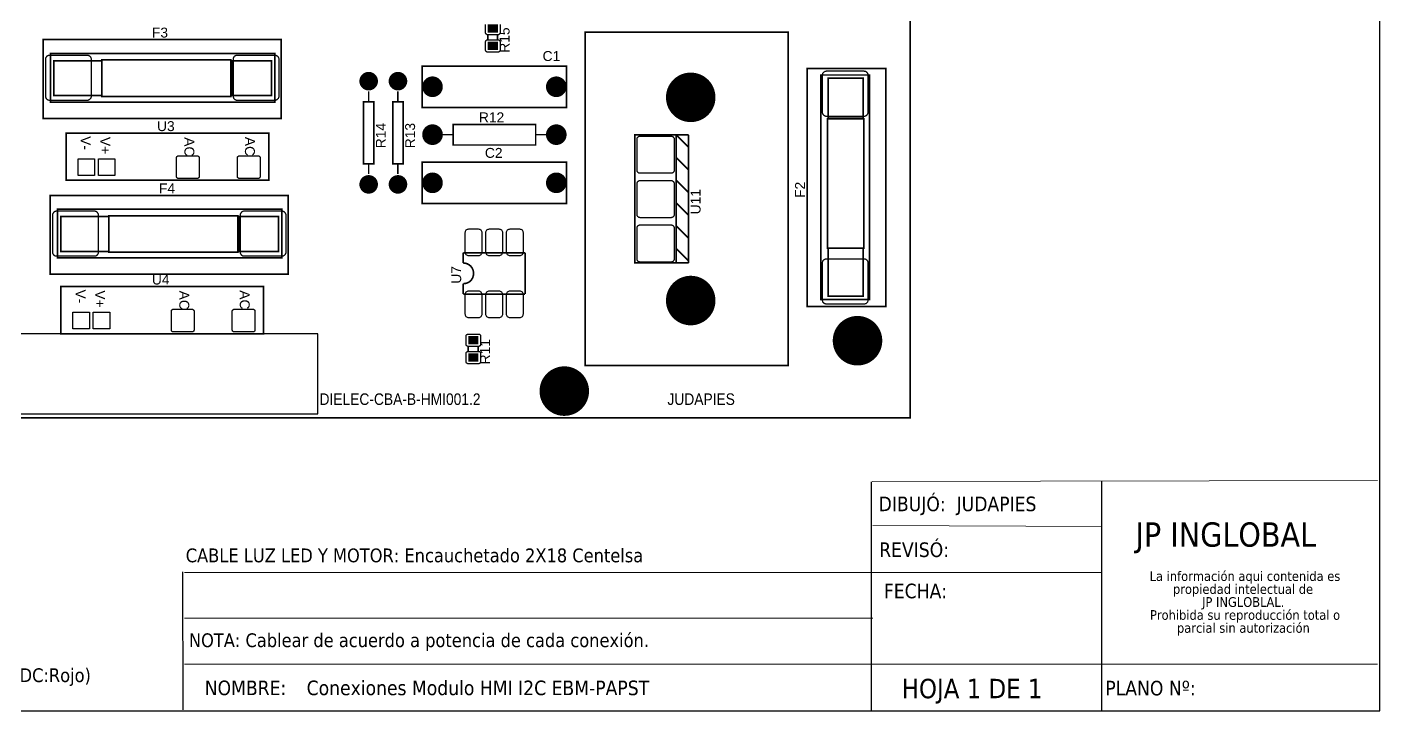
# Model space of a CAD drawing. Header units: inches. Extents: x 15 to 148, y 10 to 111.
# Drawn here: x 135.42 to 147.66, y 94.57 to 100.76 of the extents above; entities that cross this region are included whole.
import ezdxf

# ---------------------------------------------------------------- set-up
doc = ezdxf.new("R2010")
doc.units = ezdxf.units.IN
doc.header["$MEASUREMENT"] = 0
doc.linetypes.add('CENTERX2', pattern=[20.32, 12.7, -2.54, 2.54, -2.54])
for name, color, linetype in [('BLK_12AWG', 7, 'Continuous'), ('CONTORNO', 179, 'Continuous'), ('DESC', 250, 'Continuous')]:
    doc.layers.add(name, color=color, linetype=linetype)
doc.styles.add('SLDTEXTSTYLE0', font='tahoma.ttf')
doc.styles.add('SLDTEXTSTYLE1', font='tahomabd.ttf')

# ---------------------------------------------------------------- blocks, each defined once
blk = doc.blocks.new('SW_NOTE_2')
at = {"layer": 'CONTORNO', "color": 0, "char_height": 1.0583, "attachment_point": 2, "style": 'SLDTEXTSTYLE0'}
for s, insert in [('La información aqui contenida es ', (10.29, 1.34)), ('propiedad intelectual de', (10.08, -0.07)), ('JP INGLOBLAL.', (10.1, -1.48)), ('Prohibida su reproducción total o ', (10.3, -2.89)), ('parcial sin autorización', (10.12, -4.3))]:
    blk.add_mtext(s, dxfattribs=dict(at, insert=insert))
blk = doc.blocks.new('RPAD')
blk.add_trace([(-0.5, -0.5), (-0.5, 0.5), (0.5, -0.5), (0.5, 0.5)])
blk = doc.blocks.new('EPAD')
at = {"const_width": 0.5}
blk.add_lwpolyline([(-0.25, 0, 1), (0.25, 0, 1)], format="xyb", close=True, dxfattribs=at)
blk = doc.blocks.new('CBA2Board')
at = {"const_width": 0.008}
for points in [[(154.6751, 100.9212), (162.5311, 100.9212), (162.5311, 105.055), (154.6751, 105.055), (154.6751, 100.9212)], [(154.6751, 100.9212), (162.5311, 100.9212), (162.5311, 105.055), (154.6751, 105.055), (154.6751, 100.9212)], [(154.6751, 100.9212), (162.5311, 100.9212), (162.5311, 105.055), (154.6751, 105.055), (154.6751, 100.9212)], [(160.4829, 102.778), (160.4829, 102.75)], [(160.4829, 102.778), (160.4829, 102.75)], [(160.4829, 102.778), (160.4829, 102.75)], [(160.5309, 102.778), (160.5309, 102.751)], [(160.5309, 102.778), (160.5309, 102.751)], [(160.5309, 102.778), (160.5309, 102.751)], [(160.9553, 101.1748), (161.9395, 101.1748), (161.9395, 102.789), (160.9553, 102.789), (160.9553, 101.1748)], [(160.9553, 101.1748), (161.9395, 101.1748), (161.9395, 102.789), (160.9553, 102.789), (160.9553, 101.1748)], [(160.9553, 101.1748), (161.9395, 101.1748), (161.9395, 102.789), (160.9553, 102.789), (160.9553, 101.1748)], [(158.3287, 102.3719), (159.4823, 102.3719), (159.4823, 102.7538), (158.3287, 102.7538), (158.3287, 102.3719)], [(158.3287, 102.3719), (159.4823, 102.3719), (159.4823, 102.7538), (158.3287, 102.7538), (158.3287, 102.3719)], [(158.3287, 102.3719), (159.4823, 102.3719), (159.4823, 102.7538), (158.3287, 102.7538), (158.3287, 102.3719)], [(158.3642, 102.4507), (159.4508, 102.4507), (159.4508, 102.6869), (158.3642, 102.6869), (158.3642, 102.4507)], [(158.3642, 102.4507), (159.4508, 102.4507), (159.4508, 102.6869), (158.3642, 102.6869), (158.3642, 102.4507)], [(158.3642, 102.4507), (159.4508, 102.4507), (159.4508, 102.6869), (158.3642, 102.6869), (158.3642, 102.4507)], [(158.3799, 102.4822), (158.6122, 102.4822), (158.6122, 102.6515), (158.3799, 102.6515), (158.3799, 102.4822)], [(158.3799, 102.4822), (158.6122, 102.4822), (158.6122, 102.6515), (158.3799, 102.6515), (158.3799, 102.4822)], [(158.3799, 102.4822), (158.6122, 102.4822), (158.6122, 102.6515), (158.3799, 102.6515), (158.3799, 102.4822)], [(158.6122, 102.4782), (159.2382, 102.4782), (159.2382, 102.6554), (158.6122, 102.6554), (158.6122, 102.4782)], [(158.6122, 102.4782), (159.2382, 102.4782), (159.2382, 102.6554), (158.6122, 102.6554), (158.6122, 102.4782)], [(158.6122, 102.4782), (159.2382, 102.4782), (159.2382, 102.6554), (158.6122, 102.6554), (158.6122, 102.4782)], [(159.2421, 102.4822), (159.435, 102.4822), (159.435, 102.6515), (159.2421, 102.6515), (159.2421, 102.4822)], [(159.2421, 102.4822), (159.435, 102.4822), (159.435, 102.6515), (159.2421, 102.6515), (159.2421, 102.4822)], [(159.2421, 102.4822), (159.435, 102.4822), (159.435, 102.6515), (159.2421, 102.6515), (159.2421, 102.4822)], [(160.1655, 102.4252), (160.8655, 102.4252), (160.8655, 102.6252), (160.1655, 102.6252), (160.1655, 102.4252)], [(160.1655, 102.4252), (160.8655, 102.4252), (160.8655, 102.6252), (160.1655, 102.6252), (160.1655, 102.4252)], [(160.1655, 102.4252), (160.8655, 102.4252), (160.8655, 102.6252), (160.1655, 102.6252), (160.1655, 102.4252)], [(162.0309, 101.4602), (162.4128, 101.4602), (162.4128, 102.6137), (162.0309, 102.6137), (162.0309, 101.4602)], [(162.0309, 101.4602), (162.4128, 101.4602), (162.4128, 102.6137), (162.0309, 102.6137), (162.0309, 101.4602)], [(162.0309, 101.4602), (162.4128, 101.4602), (162.4128, 102.6137), (162.0309, 102.6137), (162.0309, 101.4602)], [(162.0979, 101.4956), (162.3341, 101.4956), (162.3341, 102.5822), (162.0979, 102.5822), (162.0979, 101.4956)], [(162.0979, 101.4956), (162.3341, 101.4956), (162.3341, 102.5822), (162.0979, 102.5822), (162.0979, 101.4956)], [(162.0979, 101.4956), (162.3341, 101.4956), (162.3341, 102.5822), (162.0979, 102.5822), (162.0979, 101.4956)], [(162.1333, 102.3735), (162.3026, 102.3735), (162.3026, 102.5665), (162.1333, 102.5665), (162.1333, 102.3735)], [(162.1333, 102.3735), (162.3026, 102.3735), (162.3026, 102.5665), (162.1333, 102.5665), (162.1333, 102.3735)], [(162.1333, 102.3735), (162.3026, 102.3735), (162.3026, 102.5665), (162.1333, 102.5665), (162.1333, 102.3735)], [(159.906, 102.5024), (159.906, 102.4524)], [(159.906, 102.5024), (159.906, 102.4524)], [(159.906, 102.5024), (159.906, 102.4524)], [(160.048, 102.5024), (160.048, 102.4524)], [(160.048, 102.5024), (160.048, 102.4524)], [(160.048, 102.5024), (160.048, 102.4524)], [(159.881, 102.1524), (159.931, 102.1524), (159.931, 102.4524), (159.881, 102.4524), (159.881, 102.1524)], [(159.881, 102.1524), (159.931, 102.1524), (159.931, 102.4524), (159.881, 102.4524), (159.881, 102.1524)], [(159.881, 102.1524), (159.931, 102.1524), (159.931, 102.4524), (159.881, 102.4524), (159.881, 102.1524)], [(160.023, 102.1524), (160.073, 102.1524), (160.073, 102.4524), (160.023, 102.4524), (160.023, 102.1524)], [(160.023, 102.1524), (160.073, 102.1524), (160.073, 102.4524), (160.023, 102.4524), (160.023, 102.1524)], [(160.023, 102.1524), (160.073, 102.1524), (160.073, 102.4524), (160.023, 102.4524), (160.023, 102.1524)], [(162.1294, 101.7436), (162.3065, 101.7436), (162.3065, 102.3696), (162.1294, 102.3696), (162.1294, 101.7436)], [(162.1294, 101.7436), (162.3065, 101.7436), (162.3065, 102.3696), (162.1294, 102.3696), (162.1294, 101.7436)], [(162.1294, 101.7436), (162.3065, 101.7436), (162.3065, 102.3696), (162.1294, 102.3696), (162.1294, 101.7436)], [(158.439, 102.0721), (159.4215, 102.0721), (159.4215, 102.3005), (158.439, 102.3005), (158.439, 102.0721)], [(158.439, 102.0721), (159.4215, 102.0721), (159.4215, 102.3005), (158.439, 102.3005), (158.439, 102.0721)], [(158.439, 102.0721), (159.4215, 102.0721), (159.4215, 102.3005), (158.439, 102.3005), (158.439, 102.0721)], [(160.3155, 102.2432), (160.7155, 102.2432), (160.7155, 102.3432), (160.3155, 102.3432), (160.3155, 102.2432)], [(160.3155, 102.2432), (160.7155, 102.2432), (160.7155, 102.3432), (160.3155, 102.3432), (160.3155, 102.2432)], [(160.3155, 102.2432), (160.7155, 102.2432), (160.7155, 102.3432), (160.3155, 102.3432), (160.3155, 102.2432)], [(160.2655, 102.2932), (160.3155, 102.2932)], [(160.2655, 102.2932), (160.3155, 102.2932)], [(160.2655, 102.2932), (160.3155, 102.2932)], [(160.7155, 102.2932), (160.7655, 102.2932)], [(160.7155, 102.2932), (160.7655, 102.2932)], [(160.7155, 102.2932), (160.7655, 102.2932)], [(161.3968, 102.2922), (161.3968, 101.6722), (161.1968, 101.6722), (161.1968, 102.2922), (161.3968, 102.2922)], [(161.3968, 102.2922), (161.3968, 101.6722), (161.1968, 101.6722), (161.1968, 102.2922), (161.3968, 102.2922)], [(161.3968, 102.2922), (161.3968, 101.6722), (161.1968, 101.6722), (161.1968, 102.2922), (161.3968, 102.2922)], [(161.3968, 102.2922), (161.4568, 102.2322)], [(161.3968, 102.2922), (161.4568, 102.2922)], [(161.3968, 102.2922), (161.4568, 102.2322)], [(161.3968, 102.2922), (161.4568, 102.2922)], [(161.3968, 102.2922), (161.4568, 102.2322)], [(161.3968, 102.2922), (161.4568, 102.2922)], [(161.4568, 102.2922), (161.4568, 101.6722)], [(161.4568, 102.2922), (161.4568, 101.6722)], [(161.4568, 102.2922), (161.4568, 101.6722)], [(161.3968, 102.1822), (161.4568, 102.1222)], [(161.3968, 102.1822), (161.4568, 102.1222)], [(161.3968, 102.1822), (161.4568, 102.1222)], [(159.906, 102.1524), (159.906, 102.1024)], [(159.906, 102.1524), (159.906, 102.1024)], [(159.906, 102.1524), (159.906, 102.1024)], [(160.048, 102.1524), (160.048, 102.1024)], [(160.048, 102.1524), (160.048, 102.1024)], [(160.048, 102.1524), (160.048, 102.1024)], [(160.1655, 101.96), (160.8655, 101.96), (160.8655, 102.16), (160.1655, 102.16), (160.1655, 101.96)], [(160.1655, 101.96), (160.8655, 101.96), (160.8655, 102.16), (160.1655, 102.16), (160.1655, 101.96)], [(160.1655, 101.96), (160.8655, 101.96), (160.8655, 102.16), (160.1655, 102.16), (160.1655, 101.96)], [(161.3968, 102.0722), (161.4568, 102.0122)], [(161.3968, 102.0722), (161.4568, 102.0122)], [(161.3968, 102.0722), (161.4568, 102.0122)], [(158.3629, 101.6172), (159.5164, 101.6172), (159.5164, 101.999), (158.3629, 101.999), (158.3629, 101.6172)], [(158.3629, 101.6172), (159.5164, 101.6172), (159.5164, 101.999), (158.3629, 101.999), (158.3629, 101.6172)], [(158.3629, 101.6172), (159.5164, 101.6172), (159.5164, 101.999), (158.3629, 101.999), (158.3629, 101.6172)], [(158.3983, 101.6959), (159.485, 101.6959), (159.485, 101.9321), (158.3983, 101.9321), (158.3983, 101.6959)], [(158.3983, 101.6959), (159.485, 101.6959), (159.485, 101.9321), (158.3983, 101.9321), (158.3983, 101.6959)], [(158.3983, 101.6959), (159.485, 101.6959), (159.485, 101.9321), (158.3983, 101.9321), (158.3983, 101.6959)], [(161.3968, 101.9622), (161.4568, 101.9022)], [(161.3968, 101.9622), (161.4568, 101.9022)], [(161.3968, 101.9622), (161.4568, 101.9022)], [(158.4141, 101.7274), (158.6464, 101.7274), (158.6464, 101.8967), (158.4141, 101.8967), (158.4141, 101.7274)], [(158.4141, 101.7274), (158.6464, 101.7274), (158.6464, 101.8967), (158.4141, 101.8967), (158.4141, 101.7274)], [(158.4141, 101.7274), (158.6464, 101.7274), (158.6464, 101.8967), (158.4141, 101.8967), (158.4141, 101.7274)], [(158.6464, 101.7235), (159.2724, 101.7235), (159.2724, 101.9006), (158.6464, 101.9006), (158.6464, 101.7235)], [(158.6464, 101.7235), (159.2724, 101.7235), (159.2724, 101.9006), (158.6464, 101.9006), (158.6464, 101.7235)], [(158.6464, 101.7235), (159.2724, 101.7235), (159.2724, 101.9006), (158.6464, 101.9006), (158.6464, 101.7235)], [(159.2763, 101.7274), (159.4692, 101.7274), (159.4692, 101.8967), (159.2763, 101.8967), (159.2763, 101.7274)], [(159.2763, 101.7274), (159.4692, 101.7274), (159.4692, 101.8967), (159.2763, 101.8967), (159.2763, 101.7274)], [(159.2763, 101.7274), (159.4692, 101.7274), (159.4692, 101.8967), (159.2763, 101.8967), (159.2763, 101.7274)], [(161.3968, 101.8522), (161.4568, 101.7922)], [(161.3968, 101.8522), (161.4568, 101.7922)], [(161.3968, 101.8522), (161.4568, 101.7922)], [(160.3644, 101.6714), (160.3644, 101.7214)], [(160.3644, 101.7214), (160.6644, 101.7214)], [(160.3644, 101.6714), (160.3644, 101.7214)], [(160.3644, 101.7214), (160.6644, 101.7214)], [(160.3644, 101.6714), (160.3644, 101.7214)], [(160.3644, 101.7214), (160.6644, 101.7214)], [(160.6644, 101.5214), (160.6644, 101.7214)], [(160.6644, 101.5214), (160.6644, 101.7214)], [(160.6644, 101.5214), (160.6644, 101.7214)], [(161.3968, 101.7422), (161.4568, 101.6822)], [(161.3968, 101.7422), (161.4568, 101.6822)], [(161.3968, 101.7422), (161.4568, 101.6822)], [(161.3968, 101.7422), (161.4568, 101.6822)], [(161.3968, 101.7422), (161.4568, 101.6822)], [(161.3968, 101.7422), (161.4568, 101.6822)], [(162.1333, 101.5113), (162.3026, 101.5113), (162.3026, 101.7436), (162.1333, 101.7436), (162.1333, 101.5113)], [(162.1333, 101.5113), (162.3026, 101.5113), (162.3026, 101.7436), (162.1333, 101.7436), (162.1333, 101.5113)], [(162.1333, 101.5113), (162.3026, 101.5113), (162.3026, 101.7436), (162.1333, 101.7436), (162.1333, 101.5113)], [(160.4144, 101.6214), (160.4134, 101.6316), (160.4107, 101.6411), (160.4062, 101.6496), (160.4003, 101.6569), (160.393, 101.663), (160.3844, 101.6676), (160.3749, 101.6704), (160.3644, 101.6714)], [(160.4144, 101.6214), (160.4134, 101.6316), (160.4107, 101.6411), (160.4062, 101.6496), (160.4003, 101.6569), (160.393, 101.663), (160.3844, 101.6676), (160.3749, 101.6704), (160.3644, 101.6714)], [(160.4144, 101.6214), (160.4134, 101.6316), (160.4107, 101.6411), (160.4062, 101.6496), (160.4003, 101.6569), (160.393, 101.663), (160.3844, 101.6676), (160.3749, 101.6704), (160.3644, 101.6714)], [(161.3968, 101.6722), (161.4568, 101.6722)], [(161.3968, 101.6722), (161.4568, 101.6722)], [(161.3968, 101.6722), (161.4568, 101.6722)], [(160.4144, 101.6214), (160.4134, 101.611), (160.4107, 101.6014), (160.4062, 101.5929), (160.4003, 101.5856), (160.393, 101.5796), (160.3844, 101.5752), (160.3749, 101.5724), (160.3644, 101.5714)], [(160.4144, 101.6214), (160.4134, 101.611), (160.4107, 101.6014), (160.4062, 101.5929), (160.4003, 101.5856), (160.393, 101.5796), (160.3844, 101.5752), (160.3749, 101.5724), (160.3644, 101.5714)], [(160.4144, 101.6214), (160.4134, 101.611), (160.4107, 101.6014), (160.4062, 101.5929), (160.4003, 101.5856), (160.393, 101.5796), (160.3844, 101.5752), (160.3749, 101.5724), (160.3644, 101.5714)], [(158.4141, 101.3291), (159.3967, 101.3291), (159.3967, 101.5575), (158.4141, 101.5575), (158.4141, 101.3291)], [(158.4141, 101.3291), (159.3967, 101.3291), (159.3967, 101.5575), (158.4141, 101.5575), (158.4141, 101.3291)], [(158.4141, 101.3291), (159.3967, 101.3291), (159.3967, 101.5575), (158.4141, 101.5575), (158.4141, 101.3291)], [(160.3644, 101.5214), (160.3644, 101.5714)], [(160.3644, 101.5214), (160.3644, 101.5714)], [(160.3644, 101.5214), (160.3644, 101.5714)], [(160.3644, 101.5214), (160.6644, 101.5214)], [(160.3644, 101.5214), (160.6644, 101.5214)], [(160.3644, 101.5214), (160.6644, 101.5214)], [(160.3884, 101.2686), (160.3884, 101.2406)], [(160.3884, 101.2686), (160.3884, 101.2406)], [(160.3884, 101.2686), (160.3884, 101.2406)], [(160.4364, 101.2686), (160.4364, 101.2416)], [(160.4364, 101.2686), (160.4364, 101.2416)], [(160.4364, 101.2686), (160.4364, 101.2416)]]:
    blk.add_lwpolyline(points, dxfattribs=at)
for points in [[(160.5429, 102.827), (160.5429, 102.787), (160.5428, 102.7859), (160.5427, 102.7849), (160.5424, 102.784), (160.5421, 102.783), (160.5417, 102.7822), (160.5412, 102.7813), (160.5406, 102.7806), (160.54, 102.7799), (160.5393, 102.7792), (160.5385, 102.7787), (160.5377, 102.7782), (160.5368, 102.7778), (160.5359, 102.7774), (160.5349, 102.7772), (160.5339, 102.777), (160.5329, 102.777), (160.4829, 102.777), (160.4818, 102.777), (160.4808, 102.7772), (160.4799, 102.7774), (160.4789, 102.7778), (160.4781, 102.7782), (160.4772, 102.7787), (160.4765, 102.7792), (160.4758, 102.7799), (160.4751, 102.7806), (160.4745, 102.7813), (160.4741, 102.7822), (160.4736, 102.783), (160.4733, 102.784), (160.4731, 102.7849), (160.4729, 102.7859), (160.4729, 102.787), (160.4729, 102.827)], [(157.8697, 100.9405), (159.6603, 100.9405), (159.6603, 101.329), (157.8697, 101.329), (157.8697, 100.9405)]]:
    blk.add_lwpolyline(points)
for points in [[(160.5429, 102.743), (160.5429, 102.703), (160.5428, 102.7019), (160.5427, 102.7009), (160.5424, 102.7), (160.5421, 102.699), (160.5417, 102.6982), (160.5412, 102.6973), (160.5406, 102.6966), (160.54, 102.6959), (160.5393, 102.6952), (160.5385, 102.6947), (160.5377, 102.6942), (160.5368, 102.6938), (160.5359, 102.6934), (160.5349, 102.6932), (160.5339, 102.693), (160.5329, 102.693), (160.4829, 102.693), (160.4818, 102.693), (160.4808, 102.6932), (160.4799, 102.6934), (160.4789, 102.6938), (160.4781, 102.6942), (160.4772, 102.6947), (160.4765, 102.6952), (160.4758, 102.6959), (160.4751, 102.6966), (160.4745, 102.6973), (160.4741, 102.6982), (160.4736, 102.699), (160.4733, 102.7), (160.4731, 102.7009), (160.4729, 102.7019), (160.4729, 102.703), (160.4729, 102.743), (160.4729, 102.744), (160.4731, 102.745), (160.4733, 102.746), (160.4736, 102.7469), (160.4741, 102.7478), (160.4745, 102.7486), (160.4751, 102.7494), (160.4758, 102.7501), (160.4765, 102.7507), (160.4772, 102.7513), (160.4781, 102.7518), (160.4789, 102.7522), (160.4799, 102.7525), (160.4808, 102.7528), (160.4818, 102.7529), (160.4829, 102.753), (160.5329, 102.753), (160.5339, 102.7529), (160.5349, 102.7528), (160.5359, 102.7525), (160.5368, 102.7522), (160.5377, 102.7518), (160.5385, 102.7513), (160.5393, 102.7507), (160.54, 102.7501), (160.5406, 102.7494), (160.5412, 102.7486), (160.5417, 102.7478), (160.5421, 102.7469), (160.5424, 102.746), (160.5427, 102.745), (160.5428, 102.744), (160.5429, 102.743)], [(158.3608, 102.6788), (158.5408, 102.6788), (158.5429, 102.6787), (158.5449, 102.6784), (158.5468, 102.6779), (158.5486, 102.6772), (158.5504, 102.6764), (158.552, 102.6754), (158.5536, 102.6743), (158.555, 102.673), (158.5563, 102.6716), (158.5574, 102.6701), (158.5584, 102.6684), (158.5592, 102.6667), (158.5599, 102.6648), (158.5604, 102.6629), (158.5607, 102.6609), (158.5608, 102.6588), (158.5608, 102.4788), (158.5607, 102.4767), (158.5604, 102.4747), (158.5599, 102.4728), (158.5592, 102.4709), (158.5584, 102.4692), (158.5574, 102.4675), (158.5563, 102.466), (158.555, 102.4646), (158.5536, 102.4633), (158.552, 102.4622), (158.5504, 102.4612), (158.5486, 102.4603), (158.5468, 102.4597), (158.5449, 102.4592), (158.5429, 102.4589), (158.5408, 102.4588), (158.3608, 102.4588), (158.3587, 102.4589), (158.3567, 102.4592), (158.3548, 102.4597), (158.3529, 102.4603), (158.3512, 102.4612), (158.3495, 102.4622), (158.348, 102.4633), (158.3466, 102.4646), (158.3453, 102.466), (158.3441, 102.4675), (158.3432, 102.4692), (158.3423, 102.4709), (158.3417, 102.4728), (158.3412, 102.4747), (158.3409, 102.4767), (158.3408, 102.4788), (158.3408, 102.6588), (158.3409, 102.6609), (158.3412, 102.6629), (158.3417, 102.6648), (158.3423, 102.6667), (158.3432, 102.6684), (158.3441, 102.6701), (158.3453, 102.6716), (158.3466, 102.673), (158.348, 102.6743), (158.3495, 102.6754), (158.3512, 102.6764), (158.3529, 102.6772), (158.3548, 102.6779), (158.3567, 102.6784), (158.3587, 102.6787), (158.3608, 102.6788)], [(159.2702, 102.6788), (159.4502, 102.6788), (159.4523, 102.6787), (159.4543, 102.6784), (159.4562, 102.6779), (159.4581, 102.6772), (159.4598, 102.6764), (159.4615, 102.6754), (159.463, 102.6743), (159.4644, 102.673), (159.4657, 102.6716), (159.4669, 102.6701), (159.4679, 102.6684), (159.4687, 102.6667), (159.4693, 102.6648), (159.4698, 102.6629), (159.4701, 102.6609), (159.4702, 102.6588), (159.4702, 102.4788), (159.4701, 102.4767), (159.4698, 102.4747), (159.4693, 102.4728), (159.4687, 102.4709), (159.4679, 102.4692), (159.4669, 102.4675), (159.4657, 102.466), (159.4644, 102.4646), (159.463, 102.4633), (159.4615, 102.4622), (159.4598, 102.4612), (159.4581, 102.4603), (159.4562, 102.4597), (159.4543, 102.4592), (159.4523, 102.4589), (159.4502, 102.4588), (159.2702, 102.4588), (159.2681, 102.4589), (159.2661, 102.4592), (159.2642, 102.4597), (159.2624, 102.4603), (159.2606, 102.4612), (159.259, 102.4622), (159.2574, 102.4633), (159.256, 102.4646), (159.2547, 102.466), (159.2536, 102.4675), (159.2526, 102.4692), (159.2518, 102.4709), (159.2511, 102.4728), (159.2506, 102.4747), (159.2503, 102.4767), (159.2502, 102.4788), (159.2502, 102.6588), (159.2503, 102.6609), (159.2506, 102.6629), (159.2511, 102.6648), (159.2518, 102.6667), (159.2526, 102.6684), (159.2536, 102.6701), (159.2547, 102.6716), (159.256, 102.673), (159.2574, 102.6743), (159.259, 102.6754), (159.2606, 102.6764), (159.2624, 102.6772), (159.2642, 102.6779), (159.2661, 102.6784), (159.2681, 102.6787), (159.2702, 102.6788)], [(162.106, 102.4017), (162.106, 102.5817), (162.1061, 102.5837), (162.1064, 102.5857), (162.1069, 102.5877), (162.1075, 102.5895), (162.1083, 102.5913), (162.1093, 102.5929), (162.1105, 102.5945), (162.1118, 102.5959), (162.1132, 102.5971), (162.1147, 102.5983), (162.1164, 102.5993), (162.1181, 102.6001), (162.12, 102.6008), (162.1219, 102.6013), (162.1239, 102.6015), (162.126, 102.6017), (162.306, 102.6017), (162.3081, 102.6015), (162.3101, 102.6013), (162.312, 102.6008), (162.3138, 102.6001), (162.3156, 102.5993), (162.3172, 102.5983), (162.3188, 102.5971), (162.3202, 102.5959), (162.3215, 102.5945), (162.3226, 102.5929), (162.3236, 102.5913), (162.3244, 102.5895), (162.3251, 102.5877), (162.3256, 102.5857), (162.3259, 102.5837), (162.326, 102.5817), (162.326, 102.4017), (162.3259, 102.3996), (162.3256, 102.3976), (162.3251, 102.3956), (162.3244, 102.3938), (162.3236, 102.392), (162.3226, 102.3904), (162.3215, 102.3888), (162.3202, 102.3874), (162.3188, 102.3862), (162.3172, 102.385), (162.3156, 102.384), (162.3138, 102.3832), (162.312, 102.3825), (162.3101, 102.382), (162.3081, 102.3818), (162.306, 102.3817), (162.126, 102.3817), (162.1239, 102.3818), (162.1219, 102.382), (162.12, 102.3825), (162.1181, 102.3832), (162.1164, 102.384), (162.1147, 102.385), (162.1132, 102.3862), (162.1118, 102.3874), (162.1105, 102.3888), (162.1093, 102.3904), (162.1083, 102.392), (162.1075, 102.3938), (162.1069, 102.3956), (162.1064, 102.3976), (162.1061, 102.3996), (162.106, 102.4017)], [(161.3868, 102.2712), (161.3868, 102.1212), (161.3867, 102.1197), (161.3865, 102.1182), (161.3861, 102.1167), (161.3856, 102.1153), (161.385, 102.114), (161.3843, 102.1128), (161.3834, 102.1116), (161.3824, 102.1106), (161.3814, 102.1096), (161.3802, 102.1087), (161.379, 102.108), (161.3777, 102.1074), (161.3763, 102.1069), (161.3748, 102.1065), (161.3733, 102.1063), (161.3718, 102.1062), (161.2218, 102.1062), (161.2202, 102.1063), (161.2187, 102.1065), (161.2173, 102.1069), (161.2159, 102.1074), (161.2146, 102.108), (161.2133, 102.1087), (161.2122, 102.1096), (161.2111, 102.1106), (161.2102, 102.1116), (161.2093, 102.1128), (161.2086, 102.114), (161.2079, 102.1153), (161.2074, 102.1167), (161.2071, 102.1182), (161.2069, 102.1197), (161.2068, 102.1212), (161.2068, 102.2712), (161.2069, 102.2728), (161.2071, 102.2743), (161.2074, 102.2757), (161.2079, 102.2771), (161.2086, 102.2784), (161.2093, 102.2797), (161.2102, 102.2808), (161.2111, 102.2819), (161.2122, 102.2828), (161.2133, 102.2837), (161.2146, 102.2844), (161.2159, 102.2851), (161.2173, 102.2856), (161.2187, 102.2859), (161.2202, 102.2861), (161.2218, 102.2862), (161.3718, 102.2862), (161.3733, 102.2861), (161.3748, 102.2859), (161.3763, 102.2856), (161.3777, 102.2851), (161.379, 102.2844), (161.3802, 102.2837), (161.3814, 102.2828), (161.3824, 102.2819), (161.3834, 102.2808), (161.3843, 102.2797), (161.385, 102.2784), (161.3856, 102.2771), (161.3861, 102.2757), (161.3865, 102.2743), (161.3867, 102.2728), (161.3868, 102.2712)], [(158.4974, 102.1757), (158.5774, 102.1757), (158.5774, 102.0957), (158.4974, 102.0957), (158.4974, 102.1757)], [(158.5958, 102.1757), (158.6758, 102.1757), (158.6758, 102.0957), (158.5958, 102.0957), (158.5958, 102.1757)], [(158.9845, 102.1907), (159.0745, 102.1907), (159.0756, 102.1907), (159.0766, 102.1905), (159.0775, 102.1903), (159.0785, 102.1899), (159.0793, 102.1895), (159.0802, 102.189), (159.0809, 102.1885), (159.0816, 102.1878), (159.0823, 102.1871), (159.0828, 102.1864), (159.0833, 102.1855), (159.0837, 102.1847), (159.0841, 102.1837), (159.0843, 102.1828), (159.0845, 102.1818), (159.0845, 102.1807), (159.0845, 102.0907), (159.0845, 102.0897), (159.0843, 102.0887), (159.0841, 102.0877), (159.0837, 102.0868), (159.0833, 102.0859), (159.0828, 102.0851), (159.0823, 102.0843), (159.0816, 102.0836), (159.0809, 102.083), (159.0802, 102.0824), (159.0793, 102.0819), (159.0785, 102.0815), (159.0775, 102.0812), (159.0766, 102.0809), (159.0756, 102.0808), (159.0745, 102.0807), (158.9845, 102.0807), (158.9835, 102.0808), (158.9825, 102.0809), (158.9815, 102.0812), (158.9806, 102.0815), (158.9797, 102.0819), (158.9789, 102.0824), (158.9781, 102.083), (158.9774, 102.0836), (158.9768, 102.0843), (158.9762, 102.0851), (158.9757, 102.0859), (158.9753, 102.0868), (158.975, 102.0877), (158.9747, 102.0887), (158.9746, 102.0897), (158.9745, 102.0907), (158.9745, 102.1807), (158.9746, 102.1818), (158.9747, 102.1828), (158.975, 102.1837), (158.9753, 102.1847), (158.9757, 102.1855), (158.9762, 102.1864), (158.9768, 102.1871), (158.9774, 102.1878), (158.9781, 102.1885), (158.9789, 102.189), (158.9797, 102.1895), (158.9806, 102.1899), (158.9815, 102.1903), (158.9825, 102.1905), (158.9835, 102.1907), (158.9845, 102.1907)], [(159.2798, 102.1907), (159.3698, 102.1907), (159.3708, 102.1907), (159.3718, 102.1905), (159.3728, 102.1903), (159.3737, 102.1899), (159.3746, 102.1895), (159.3754, 102.189), (159.3762, 102.1885), (159.3769, 102.1878), (159.3775, 102.1871), (159.3781, 102.1864), (159.3786, 102.1855), (159.379, 102.1847), (159.3794, 102.1837), (159.3796, 102.1828), (159.3797, 102.1818), (159.3798, 102.1807), (159.3798, 102.0907), (159.3797, 102.0897), (159.3796, 102.0887), (159.3794, 102.0877), (159.379, 102.0868), (159.3786, 102.0859), (159.3781, 102.0851), (159.3775, 102.0843), (159.3769, 102.0836), (159.3762, 102.083), (159.3754, 102.0824), (159.3746, 102.0819), (159.3737, 102.0815), (159.3728, 102.0812), (159.3718, 102.0809), (159.3708, 102.0808), (159.3698, 102.0807), (159.2798, 102.0807), (159.2788, 102.0808), (159.2777, 102.0809), (159.2768, 102.0812), (159.2759, 102.0815), (159.275, 102.0819), (159.2742, 102.0824), (159.2734, 102.083), (159.2727, 102.0836), (159.272, 102.0843), (159.2715, 102.0851), (159.271, 102.0859), (159.2706, 102.0868), (159.2702, 102.0877), (159.27, 102.0887), (159.2698, 102.0897), (159.2698, 102.0907), (159.2698, 102.1807), (159.2698, 102.1818), (159.27, 102.1828), (159.2702, 102.1837), (159.2706, 102.1847), (159.271, 102.1855), (159.2715, 102.1864), (159.272, 102.1871), (159.2727, 102.1878), (159.2734, 102.1885), (159.2742, 102.189), (159.275, 102.1895), (159.2759, 102.1899), (159.2768, 102.1903), (159.2777, 102.1905), (159.2788, 102.1907), (159.2798, 102.1907)], [(161.3868, 102.0562), (161.3868, 101.9062), (161.3867, 101.9047), (161.3865, 101.9032), (161.3861, 101.9017), (161.3856, 101.9003), (161.385, 101.899), (161.3843, 101.8978), (161.3834, 101.8966), (161.3824, 101.8956), (161.3814, 101.8946), (161.3802, 101.8937), (161.379, 101.893), (161.3777, 101.8924), (161.3763, 101.8919), (161.3748, 101.8915), (161.3733, 101.8913), (161.3718, 101.8912), (161.2218, 101.8912), (161.2202, 101.8913), (161.2187, 101.8915), (161.2173, 101.8919), (161.2159, 101.8924), (161.2146, 101.893), (161.2133, 101.8937), (161.2122, 101.8946), (161.2111, 101.8956), (161.2102, 101.8966), (161.2093, 101.8978), (161.2086, 101.899), (161.2079, 101.9003), (161.2074, 101.9017), (161.2071, 101.9032), (161.2069, 101.9047), (161.2068, 101.9062), (161.2068, 102.0562), (161.2069, 102.0578), (161.2071, 102.0593), (161.2074, 102.0607), (161.2079, 102.0621), (161.2086, 102.0634), (161.2093, 102.0647), (161.2102, 102.0658), (161.2111, 102.0669), (161.2122, 102.0678), (161.2133, 102.0687), (161.2146, 102.0694), (161.2159, 102.0701), (161.2173, 102.0706), (161.2187, 102.0709), (161.2202, 102.0711), (161.2218, 102.0712), (161.3718, 102.0712), (161.3733, 102.0711), (161.3748, 102.0709), (161.3763, 102.0706), (161.3777, 102.0701), (161.379, 102.0694), (161.3802, 102.0687), (161.3814, 102.0678), (161.3824, 102.0669), (161.3834, 102.0658), (161.3843, 102.0647), (161.385, 102.0634), (161.3856, 102.0621), (161.3861, 102.0607), (161.3865, 102.0593), (161.3867, 102.0578), (161.3868, 102.0562)], [(158.395, 101.924), (158.575, 101.924), (158.577, 101.9239), (158.579, 101.9236), (158.581, 101.9231), (158.5828, 101.9225), (158.5846, 101.9216), (158.5862, 101.9206), (158.5878, 101.9195), (158.5892, 101.9182), (158.5904, 101.9168), (158.5916, 101.9153), (158.5926, 101.9136), (158.5934, 101.9119), (158.5941, 101.91), (158.5946, 101.9081), (158.5948, 101.9061), (158.595, 101.904), (158.595, 101.724), (158.5948, 101.7219), (158.5946, 101.7199), (158.5941, 101.718), (158.5934, 101.7161), (158.5926, 101.7144), (158.5916, 101.7127), (158.5904, 101.7112), (158.5892, 101.7098), (158.5878, 101.7085), (158.5862, 101.7074), (158.5846, 101.7064), (158.5828, 101.7055), (158.581, 101.7049), (158.579, 101.7044), (158.577, 101.7041), (158.575, 101.704), (158.395, 101.704), (158.3929, 101.7041), (158.3909, 101.7044), (158.3889, 101.7049), (158.3871, 101.7055), (158.3853, 101.7064), (158.3837, 101.7074), (158.3821, 101.7085), (158.3807, 101.7098), (158.3795, 101.7112), (158.3783, 101.7127), (158.3773, 101.7144), (158.3765, 101.7161), (158.3758, 101.718), (158.3753, 101.7199), (158.3751, 101.7219), (158.375, 101.724), (158.375, 101.904), (158.3751, 101.9061), (158.3753, 101.9081), (158.3758, 101.91), (158.3765, 101.9119), (158.3773, 101.9136), (158.3783, 101.9153), (158.3795, 101.9168), (158.3807, 101.9182), (158.3821, 101.9195), (158.3837, 101.9206), (158.3853, 101.9216), (158.3871, 101.9225), (158.3889, 101.9231), (158.3909, 101.9236), (158.3929, 101.9239), (158.395, 101.924)], [(159.3044, 101.924), (159.4844, 101.924), (159.4865, 101.9239), (159.4885, 101.9236), (159.4904, 101.9231), (159.4923, 101.9225), (159.494, 101.9216), (159.4957, 101.9206), (159.4972, 101.9195), (159.4986, 101.9182), (159.4999, 101.9168), (159.501, 101.9153), (159.502, 101.9136), (159.5029, 101.9119), (159.5035, 101.91), (159.504, 101.9081), (159.5043, 101.9061), (159.5044, 101.904), (159.5044, 101.724), (159.5043, 101.7219), (159.504, 101.7199), (159.5035, 101.718), (159.5029, 101.7161), (159.502, 101.7144), (159.501, 101.7127), (159.4999, 101.7112), (159.4986, 101.7098), (159.4972, 101.7085), (159.4957, 101.7074), (159.494, 101.7064), (159.4923, 101.7055), (159.4904, 101.7049), (159.4885, 101.7044), (159.4865, 101.7041), (159.4844, 101.704), (159.3044, 101.704), (159.3023, 101.7041), (159.3003, 101.7044), (159.2984, 101.7049), (159.2965, 101.7055), (159.2948, 101.7064), (159.2931, 101.7074), (159.2916, 101.7085), (159.2902, 101.7098), (159.2889, 101.7112), (159.2878, 101.7127), (159.2868, 101.7144), (159.2859, 101.7161), (159.2853, 101.718), (159.2848, 101.7199), (159.2845, 101.7219), (159.2844, 101.724), (159.2844, 101.904), (159.2845, 101.9061), (159.2848, 101.9081), (159.2853, 101.91), (159.2859, 101.9119), (159.2868, 101.9136), (159.2878, 101.9153), (159.2889, 101.9168), (159.2902, 101.9182), (159.2916, 101.9195), (159.2931, 101.9206), (159.2948, 101.9216), (159.2965, 101.9225), (159.2984, 101.9231), (159.3003, 101.9236), (159.3023, 101.9239), (159.3044, 101.924)], [(161.3868, 101.8412), (161.3868, 101.6912), (161.3867, 101.6897), (161.3865, 101.6882), (161.3861, 101.6867), (161.3856, 101.6853), (161.385, 101.684), (161.3843, 101.6828), (161.3834, 101.6816), (161.3824, 101.6806), (161.3814, 101.6796), (161.3802, 101.6787), (161.379, 101.678), (161.3777, 101.6774), (161.3763, 101.6769), (161.3748, 101.6765), (161.3733, 101.6763), (161.3718, 101.6762), (161.2218, 101.6762), (161.2202, 101.6763), (161.2187, 101.6765), (161.2173, 101.6769), (161.2159, 101.6774), (161.2146, 101.678), (161.2133, 101.6787), (161.2122, 101.6796), (161.2111, 101.6806), (161.2102, 101.6816), (161.2093, 101.6828), (161.2086, 101.684), (161.2079, 101.6853), (161.2074, 101.6867), (161.2071, 101.6882), (161.2069, 101.6897), (161.2068, 101.6912), (161.2068, 101.8412), (161.2069, 101.8428), (161.2071, 101.8443), (161.2074, 101.8457), (161.2079, 101.8471), (161.2086, 101.8484), (161.2093, 101.8497), (161.2102, 101.8508), (161.2111, 101.8519), (161.2122, 101.8528), (161.2133, 101.8537), (161.2146, 101.8544), (161.2159, 101.8551), (161.2173, 101.8556), (161.2187, 101.8559), (161.2202, 101.8561), (161.2218, 101.8562), (161.3718, 101.8562), (161.3733, 101.8561), (161.3748, 101.8559), (161.3763, 101.8556), (161.3777, 101.8551), (161.379, 101.8544), (161.3802, 101.8537), (161.3814, 101.8528), (161.3824, 101.8519), (161.3834, 101.8508), (161.3843, 101.8497), (161.385, 101.8484), (161.3856, 101.8471), (161.3861, 101.8457), (161.3865, 101.8443), (161.3867, 101.8428), (161.3868, 101.8412)], [(160.3914, 101.8364), (160.4374, 101.8364), (160.4409, 101.8361), (160.4441, 101.8351), (160.447, 101.8336), (160.4495, 101.8315), (160.4515, 101.829), (160.4531, 101.8261), (160.4541, 101.8229), (160.4544, 101.8194), (160.4544, 101.7234), (160.4541, 101.72), (160.4531, 101.7167), (160.4515, 101.7139), (160.4495, 101.7114), (160.447, 101.7093), (160.4441, 101.7077), (160.4409, 101.7068), (160.4374, 101.7064), (160.3914, 101.7064), (160.3879, 101.7068), (160.3847, 101.7077), (160.3818, 101.7093), (160.3793, 101.7114), (160.3773, 101.7139), (160.3757, 101.7167), (160.3747, 101.72), (160.3744, 101.7234), (160.3744, 101.8194), (160.3747, 101.8229), (160.3757, 101.8261), (160.3773, 101.829), (160.3793, 101.8315), (160.3818, 101.8336), (160.3847, 101.8351), (160.3879, 101.8361), (160.3914, 101.8364)], [(160.4914, 101.8364), (160.5374, 101.8364), (160.5409, 101.8361), (160.5441, 101.8351), (160.547, 101.8336), (160.5495, 101.8315), (160.5515, 101.829), (160.5531, 101.8261), (160.5541, 101.8229), (160.5544, 101.8194), (160.5544, 101.7234), (160.5541, 101.72), (160.5531, 101.7167), (160.5515, 101.7139), (160.5495, 101.7114), (160.547, 101.7093), (160.5441, 101.7077), (160.5409, 101.7068), (160.5374, 101.7064), (160.4914, 101.7064), (160.4879, 101.7068), (160.4847, 101.7077), (160.4818, 101.7093), (160.4793, 101.7114), (160.4773, 101.7139), (160.4757, 101.7167), (160.4747, 101.72), (160.4744, 101.7234), (160.4744, 101.8194), (160.4747, 101.8229), (160.4757, 101.8261), (160.4773, 101.829), (160.4793, 101.8315), (160.4818, 101.8336), (160.4847, 101.8351), (160.4879, 101.8361), (160.4914, 101.8364)], [(160.5914, 101.8364), (160.6374, 101.8364), (160.6409, 101.8361), (160.6441, 101.8351), (160.647, 101.8336), (160.6495, 101.8315), (160.6515, 101.829), (160.6531, 101.8261), (160.6541, 101.8229), (160.6544, 101.8194), (160.6544, 101.7234), (160.6541, 101.72), (160.6531, 101.7167), (160.6515, 101.7139), (160.6495, 101.7114), (160.647, 101.7093), (160.6441, 101.7077), (160.6409, 101.7068), (160.6374, 101.7064), (160.5914, 101.7064), (160.5879, 101.7068), (160.5847, 101.7077), (160.5818, 101.7093), (160.5793, 101.7114), (160.5773, 101.7139), (160.5757, 101.7167), (160.5747, 101.72), (160.5744, 101.7234), (160.5744, 101.8194), (160.5747, 101.8229), (160.5757, 101.8261), (160.5773, 101.829), (160.5793, 101.8315), (160.5818, 101.8336), (160.5847, 101.8351), (160.5879, 101.8361), (160.5914, 101.8364)], [(162.106, 101.4922), (162.106, 101.6722), (162.1061, 101.6743), (162.1064, 101.6763), (162.1069, 101.6782), (162.1075, 101.6801), (162.1083, 101.6818), (162.1093, 101.6835), (162.1105, 101.685), (162.1118, 101.6864), (162.1132, 101.6877), (162.1147, 101.6888), (162.1164, 101.6898), (162.1181, 101.6907), (162.12, 101.6913), (162.1219, 101.6918), (162.1239, 101.6921), (162.126, 101.6922), (162.306, 101.6922), (162.3081, 101.6921), (162.3101, 101.6918), (162.312, 101.6913), (162.3138, 101.6907), (162.3156, 101.6898), (162.3172, 101.6888), (162.3188, 101.6877), (162.3202, 101.6864), (162.3215, 101.685), (162.3226, 101.6835), (162.3236, 101.6818), (162.3244, 101.6801), (162.3251, 101.6782), (162.3256, 101.6763), (162.3259, 101.6743), (162.326, 101.6722), (162.326, 101.4922), (162.3259, 101.4901), (162.3256, 101.4881), (162.3251, 101.4862), (162.3244, 101.4843), (162.3236, 101.4826), (162.3226, 101.4809), (162.3215, 101.4794), (162.3202, 101.478), (162.3188, 101.4767), (162.3172, 101.4756), (162.3156, 101.4746), (162.3138, 101.4737), (162.312, 101.4731), (162.3101, 101.4726), (162.3081, 101.4723), (162.306, 101.4722), (162.126, 101.4722), (162.1239, 101.4723), (162.1219, 101.4726), (162.12, 101.4731), (162.1181, 101.4737), (162.1164, 101.4746), (162.1147, 101.4756), (162.1132, 101.4767), (162.1118, 101.478), (162.1105, 101.4794), (162.1093, 101.4809), (162.1083, 101.4826), (162.1075, 101.4843), (162.1069, 101.4862), (162.1064, 101.4881), (162.1061, 101.4901), (162.106, 101.4922)], [(160.3914, 101.5364), (160.4374, 101.5364), (160.4409, 101.5361), (160.4441, 101.5351), (160.447, 101.5336), (160.4495, 101.5315), (160.4515, 101.529), (160.4531, 101.5261), (160.4541, 101.5229), (160.4544, 101.5194), (160.4544, 101.4234), (160.4541, 101.42), (160.4531, 101.4167), (160.4515, 101.4139), (160.4495, 101.4114), (160.447, 101.4093), (160.4441, 101.4077), (160.4409, 101.4068), (160.4374, 101.4064), (160.3914, 101.4064), (160.3879, 101.4068), (160.3847, 101.4077), (160.3818, 101.4093), (160.3793, 101.4114), (160.3773, 101.4139), (160.3757, 101.4167), (160.3747, 101.42), (160.3744, 101.4234), (160.3744, 101.5194), (160.3747, 101.5229), (160.3757, 101.5261), (160.3773, 101.529), (160.3793, 101.5315), (160.3818, 101.5336), (160.3847, 101.5351), (160.3879, 101.5361), (160.3914, 101.5364)], [(160.4914, 101.5364), (160.5374, 101.5364), (160.5409, 101.5361), (160.5441, 101.5351), (160.547, 101.5336), (160.5495, 101.5315), (160.5515, 101.529), (160.5531, 101.5261), (160.5541, 101.5229), (160.5544, 101.5194), (160.5544, 101.4234), (160.5541, 101.42), (160.5531, 101.4167), (160.5515, 101.4139), (160.5495, 101.4114), (160.547, 101.4093), (160.5441, 101.4077), (160.5409, 101.4068), (160.5374, 101.4064), (160.4914, 101.4064), (160.4879, 101.4068), (160.4847, 101.4077), (160.4818, 101.4093), (160.4793, 101.4114), (160.4773, 101.4139), (160.4757, 101.4167), (160.4747, 101.42), (160.4744, 101.4234), (160.4744, 101.5194), (160.4747, 101.5229), (160.4757, 101.5261), (160.4773, 101.529), (160.4793, 101.5315), (160.4818, 101.5336), (160.4847, 101.5351), (160.4879, 101.5361), (160.4914, 101.5364)], [(160.5914, 101.5364), (160.6374, 101.5364), (160.6409, 101.5361), (160.6441, 101.5351), (160.647, 101.5336), (160.6495, 101.5315), (160.6515, 101.529), (160.6531, 101.5261), (160.6541, 101.5229), (160.6544, 101.5194), (160.6544, 101.4234), (160.6541, 101.42), (160.6531, 101.4167), (160.6515, 101.4139), (160.6495, 101.4114), (160.647, 101.4093), (160.6441, 101.4077), (160.6409, 101.4068), (160.6374, 101.4064), (160.5914, 101.4064), (160.5879, 101.4068), (160.5847, 101.4077), (160.5818, 101.4093), (160.5793, 101.4114), (160.5773, 101.4139), (160.5757, 101.4167), (160.5747, 101.42), (160.5744, 101.4234), (160.5744, 101.5194), (160.5747, 101.5229), (160.5757, 101.5261), (160.5773, 101.529), (160.5793, 101.5315), (160.5818, 101.5336), (160.5847, 101.5351), (160.5879, 101.5361), (160.5914, 101.5364)], [(158.4725, 101.4327), (158.5525, 101.4327), (158.5525, 101.3527), (158.4725, 101.3527), (158.4725, 101.4327)], [(158.5709, 101.4327), (158.6509, 101.4327), (158.6509, 101.3527), (158.5709, 101.3527), (158.5709, 101.4327)], [(158.9596, 101.4477), (159.0496, 101.4477), (159.0507, 101.4477), (159.0517, 101.4475), (159.0526, 101.4473), (159.0536, 101.447), (159.0544, 101.4466), (159.0553, 101.4461), (159.056, 101.4455), (159.0567, 101.4449), (159.0574, 101.4441), (159.058, 101.4434), (159.0584, 101.4426), (159.0589, 101.4417), (159.0592, 101.4408), (159.0594, 101.4398), (159.0596, 101.4388), (159.0596, 101.4377), (159.0596, 101.3477), (159.0596, 101.3467), (159.0594, 101.3457), (159.0592, 101.3447), (159.0589, 101.3438), (159.0584, 101.3429), (159.058, 101.3421), (159.0574, 101.3413), (159.0567, 101.3406), (159.056, 101.34), (159.0553, 101.3394), (159.0544, 101.3389), (159.0536, 101.3385), (159.0526, 101.3382), (159.0517, 101.3379), (159.0507, 101.3378), (159.0496, 101.3377), (158.9596, 101.3377), (158.9586, 101.3378), (158.9576, 101.3379), (158.9566, 101.3382), (158.9557, 101.3385), (158.9548, 101.3389), (158.954, 101.3394), (158.9532, 101.34), (158.9525, 101.3406), (158.9519, 101.3413), (158.9513, 101.3421), (158.9508, 101.3429), (158.9504, 101.3438), (158.9501, 101.3447), (158.9498, 101.3457), (158.9497, 101.3467), (158.9496, 101.3477), (158.9496, 101.4377), (158.9497, 101.4388), (158.9498, 101.4398), (158.9501, 101.4408), (158.9504, 101.4417), (158.9508, 101.4426), (158.9513, 101.4434), (158.9519, 101.4441), (158.9525, 101.4449), (158.9532, 101.4455), (158.954, 101.4461), (158.9548, 101.4466), (158.9557, 101.447), (158.9566, 101.4473), (158.9576, 101.4475), (158.9586, 101.4477), (158.9596, 101.4477)], [(159.2549, 101.4477), (159.3449, 101.4477), (159.346, 101.4477), (159.347, 101.4475), (159.3479, 101.4473), (159.3488, 101.447), (159.3497, 101.4466), (159.3505, 101.4461), (159.3513, 101.4455), (159.352, 101.4449), (159.3527, 101.4441), (159.3532, 101.4434), (159.3537, 101.4426), (159.3541, 101.4417), (159.3545, 101.4408), (159.3547, 101.4398), (159.3549, 101.4388), (159.3549, 101.4377), (159.3549, 101.3477), (159.3549, 101.3467), (159.3547, 101.3457), (159.3545, 101.3447), (159.3541, 101.3438), (159.3537, 101.3429), (159.3532, 101.3421), (159.3527, 101.3413), (159.352, 101.3406), (159.3513, 101.34), (159.3505, 101.3394), (159.3497, 101.3389), (159.3488, 101.3385), (159.3479, 101.3382), (159.347, 101.3379), (159.346, 101.3378), (159.3449, 101.3377), (159.2549, 101.3377), (159.2539, 101.3378), (159.2529, 101.3379), (159.2519, 101.3382), (159.251, 101.3385), (159.2501, 101.3389), (159.2493, 101.3394), (159.2485, 101.34), (159.2478, 101.3406), (159.2472, 101.3413), (159.2466, 101.3421), (159.2461, 101.3429), (159.2457, 101.3438), (159.2454, 101.3447), (159.2451, 101.3457), (159.245, 101.3467), (159.2449, 101.3477), (159.2449, 101.4377), (159.245, 101.4388), (159.2451, 101.4398), (159.2454, 101.4408), (159.2457, 101.4417), (159.2461, 101.4426), (159.2466, 101.4434), (159.2472, 101.4441), (159.2478, 101.4449), (159.2485, 101.4455), (159.2493, 101.4461), (159.2501, 101.4466), (159.251, 101.447), (159.2519, 101.4473), (159.2529, 101.4475), (159.2539, 101.4477), (159.2549, 101.4477)], [(160.4484, 101.3176), (160.4484, 101.2776), (160.4484, 101.2765), (160.4482, 101.2755), (160.448, 101.2745), (160.4476, 101.2736), (160.4472, 101.2727), (160.4467, 101.2719), (160.4462, 101.2712), (160.4455, 101.2704), (160.4448, 101.2698), (160.4441, 101.2692), (160.4432, 101.2687), (160.4424, 101.2683), (160.4414, 101.268), (160.4405, 101.2678), (160.4395, 101.2676), (160.4384, 101.2676), (160.3884, 101.2676), (160.3874, 101.2676), (160.3864, 101.2678), (160.3854, 101.268), (160.3845, 101.2683), (160.3836, 101.2687), (160.3828, 101.2692), (160.382, 101.2698), (160.3813, 101.2704), (160.3807, 101.2712), (160.3801, 101.2719), (160.3796, 101.2727), (160.3792, 101.2736), (160.3789, 101.2745), (160.3786, 101.2755), (160.3785, 101.2765), (160.3784, 101.2776), (160.3784, 101.3176), (160.3785, 101.3186), (160.3786, 101.3196), (160.3789, 101.3206), (160.3792, 101.3215), (160.3796, 101.3224), (160.3801, 101.3232), (160.3807, 101.324), (160.3813, 101.3247), (160.382, 101.3253), (160.3828, 101.3259), (160.3836, 101.3264), (160.3845, 101.3268), (160.3854, 101.3271), (160.3864, 101.3274), (160.3874, 101.3275), (160.3884, 101.3276), (160.4384, 101.3276), (160.4395, 101.3275), (160.4405, 101.3274), (160.4414, 101.3271), (160.4424, 101.3268), (160.4432, 101.3264), (160.4441, 101.3259), (160.4448, 101.3253), (160.4455, 101.3247), (160.4462, 101.324), (160.4467, 101.3232), (160.4472, 101.3224), (160.4476, 101.3215), (160.448, 101.3206), (160.4482, 101.3196), (160.4484, 101.3186), (160.4484, 101.3176)], [(160.4484, 101.2336), (160.4484, 101.1936), (160.4484, 101.1925), (160.4482, 101.1915), (160.448, 101.1905), (160.4476, 101.1896), (160.4472, 101.1887), (160.4467, 101.1879), (160.4462, 101.1872), (160.4455, 101.1864), (160.4448, 101.1858), (160.4441, 101.1852), (160.4432, 101.1847), (160.4424, 101.1843), (160.4414, 101.184), (160.4405, 101.1838), (160.4395, 101.1836), (160.4384, 101.1836), (160.3884, 101.1836), (160.3874, 101.1836), (160.3864, 101.1838), (160.3854, 101.184), (160.3845, 101.1843), (160.3836, 101.1847), (160.3828, 101.1852), (160.382, 101.1858), (160.3813, 101.1864), (160.3807, 101.1872), (160.3801, 101.1879), (160.3796, 101.1887), (160.3792, 101.1896), (160.3789, 101.1905), (160.3786, 101.1915), (160.3785, 101.1925), (160.3784, 101.1936), (160.3784, 101.2336), (160.3785, 101.2346), (160.3786, 101.2356), (160.3789, 101.2366), (160.3792, 101.2375), (160.3796, 101.2384), (160.3801, 101.2392), (160.3807, 101.24), (160.3813, 101.2407), (160.382, 101.2413), (160.3828, 101.2419), (160.3836, 101.2424), (160.3845, 101.2428), (160.3854, 101.2431), (160.3864, 101.2434), (160.3874, 101.2435), (160.3884, 101.2436), (160.4384, 101.2436), (160.4395, 101.2435), (160.4405, 101.2434), (160.4414, 101.2431), (160.4424, 101.2428), (160.4432, 101.2424), (160.4441, 101.2419), (160.4448, 101.2413), (160.4455, 101.2407), (160.4462, 101.24), (160.4467, 101.2392), (160.4472, 101.2384), (160.4476, 101.2375), (160.448, 101.2366), (160.4482, 101.2356), (160.4484, 101.2346), (160.4484, 101.2336)]]:
    blk.add_lwpolyline(points, close=True)
at = {"xscale": 0.04, "yscale": 0.05, "rotation": 270}
for p in [(160.5079, 102.807), (160.5079, 102.723), (160.4134, 101.2976), (160.4134, 101.2136)]:
    blk.add_blockref('RPAD', p, dxfattribs=at)
for p, xscale, yscale in [((159.906, 102.5524), 0.09, 0.09), ((160.048, 102.5524), 0.09, 0.09), ((160.2155, 102.5252), 0.1, 0.1), ((160.8155, 102.5252), 0.1, 0.1), ((161.4671, 102.474), 0.24, 0.24), ((160.2155, 102.2932), 0.1, 0.1), ((160.8155, 102.2932), 0.1, 0.1), ((160.2155, 102.06), 0.1, 0.1), ((160.8155, 102.06), 0.1, 0.1), ((159.906, 102.0524), 0.09, 0.09), ((160.048, 102.0524), 0.09, 0.09), ((161.4671, 101.4898), 0.24, 0.24), ((162.2756, 101.2952), 0.24, 0.24), ((160.8543, 101.0511), 0.24, 0.24)]:
    blk.add_blockref('EPAD', p, dxfattribs=dict(xscale=xscale, yscale=yscale))
for s, height, width, p in [('F3', 0.048, 1.041667, (158.8555, 102.7638)), ('F3', 0.048, 1.041667, (158.8555, 102.7638)), ('F3', 0.048, 1.041667, (158.8555, 102.7638)), ('C1', 0.048, 1.041667, (160.7492, 102.6501)), ('C1', 0.048, 1.041667, (160.7492, 102.6501)), ('C1', 0.048, 1.041667, (160.7492, 102.6501)), ('R12', 0.048, 1.041667, (160.4405, 102.3532)), ('R12', 0.048, 1.041667, (160.4405, 102.3532)), ('R12', 0.048, 1.041667, (160.4405, 102.3532)), ('U3', 0.048, 1.041667, (158.8802, 102.3105)), ('U3', 0.048, 1.041667, (158.8802, 102.3105)), ('U3', 0.048, 1.041667, (158.8802, 102.3105)), ('C2', 0.048, 1.041667, (160.4695, 102.181)), ('C2', 0.048, 1.041667, (160.4695, 102.181)), ('C2', 0.048, 1.041667, (160.4695, 102.181)), ('F4', 0.048, 1.041667, (158.8897, 102.009)), ('F4', 0.048, 1.041667, (158.8897, 102.009)), ('F4', 0.048, 1.041667, (158.8897, 102.009)), ('U4', 0.048, 1.041667, (158.8554, 101.5675)), ('U4', 0.048, 1.041667, (158.8554, 101.5675)), ('U4', 0.048, 1.041667, (158.8554, 101.5675)), ('DIELEC-CBA-B-HMI001.2', 0.056, 0.892857, (159.6679, 100.9841)), ('DIELEC-CBA-B-HMI001.2', 0.056, 0.892857, (159.6679, 100.9841)), ('DIELEC-CBA-B-HMI001.2', 0.056, 0.892857, (159.6679, 100.9841)), ('JUDAPIES', 0.056, 0.892857, (161.3543, 100.9841)), ('JUDAPIES', 0.056, 0.892857, (161.3543, 100.9841)), ('JUDAPIES', 0.056, 0.892857, (161.3543, 100.9841))]:
    blk.add_text(s, height=height, dxfattribs=dict(width=width)).set_placement(p)
at = {"width": 1.041667}
for s, rotation, p in [('R15', 90, (160.5889, 102.69)), ('R15', 90, (160.5889, 102.69)), ('R15', 90, (160.5889, 102.69)), ('R14', 90, (159.989, 102.2274)), ('R14', 90, (159.989, 102.2274)), ('R14', 90, (159.989, 102.2274)), ('R13', 90, (160.131, 102.2274)), ('R13', 90, (160.131, 102.2274)), ('R13', 90, (160.131, 102.2274)), ('V-', 270, (158.5108, 102.2861)), ('V-', 270, (158.5108, 102.2861)), ('V-', 270, (158.5108, 102.2861)), ('V+', 270, (158.6053, 102.2822)), ('V+', 270, (158.6053, 102.2822)), ('V+', 270, (158.6053, 102.2822)), ('AC', 270, (159.013, 102.2807)), ('AC', 270, (159.013, 102.2807)), ('AC', 270, (159.013, 102.2807)), ('AC', 270, (159.3063, 102.2826)), ('AC', 270, (159.3063, 102.2826)), ('AC', 270, (159.3063, 102.2826)), ('F2', 90, (162.0209, 101.9869)), ('F2', 90, (162.0209, 101.9869)), ('F2', 90, (162.0209, 101.9869)), ('U11', 90, (161.5148, 101.9072)), ('U11', 90, (161.5148, 101.9072)), ('U11', 90, (161.5148, 101.9072)), ('U7', 90, (160.3544, 101.5714)), ('U7', 90, (160.3544, 101.5714)), ('U7', 90, (160.3544, 101.5714)), ('V-', 270, (158.486, 101.5432)), ('V-', 270, (158.486, 101.5432)), ('V-', 270, (158.486, 101.5432)), ('V+', 270, (158.5804, 101.5392)), ('V+', 270, (158.5804, 101.5392)), ('V+', 270, (158.5804, 101.5392)), ('AC', 270, (158.9881, 101.5377)), ('AC', 270, (158.9881, 101.5377)), ('AC', 270, (158.9881, 101.5377)), ('AC', 270, (159.2814, 101.5396)), ('AC', 270, (159.2814, 101.5396)), ('AC', 270, (159.2814, 101.5396)), ('R11', 90, (160.4944, 101.1806)), ('R11', 90, (160.4944, 101.1806)), ('R11', 90, (160.4944, 101.1806))]:
    blk.add_text(s, height=0.048, rotation=rotation, dxfattribs=at).set_placement(p)

msp = doc.modelspace()

# ---------------------------------------------------------------- linework, layer by layer
at = {"color": 7, "linetype": 'Continuous'}
for p, q in [((147.66, 94.574), (147.66, 110.759)), ((126.91, 94.574), (147.66, 94.574))]:
    msp.add_line(p, q, dxfattribs=at)
at = {"color": 7, "linetype": 'CENTERX2', "lineweight": 0}
for p, q in [((147.66, 97.991), (147.66, 94.574)), ((136.843, 94.575), (147.637, 94.575))]:
    msp.add_line(p, q, dxfattribs=at)
at = {"color": 7, "linetype": 'Continuous', "lineweight": 0}
for p, q in [((147.637, 96.656), (143.067, 96.648)), ((145.147, 96.241), (143.073, 96.249)), ((145.147, 95.826), (136.847, 95.826)), ((143.072, 95.411), (136.847, 95.411)), ((147.637, 94.996), (136.847, 94.996))]:
    msp.add_line(p, q, dxfattribs=at)
at = {"layer": 'BLK_12AWG'}
for p, q in [((143.062, 94.576), (143.062, 96.645)), ((145.143, 94.579), (145.143, 96.648))]:
    msp.add_line(p, q, dxfattribs=at)
at = {"layer": 'DESC'}
msp.add_line((136.834, 94.585), (136.83, 95.831), dxfattribs=at)

# ---------------------------------------------------------------- block references
at = {"layer": 'BLK_12AWG', "xscale": 1.86624, "yscale": 1.86624, "zscale": 1.86624}
msp.add_blockref('CBA2Board', (-159.911, -91.121), dxfattribs=at)
at = {"layer": 'CONTORNO', "color": 7, "xscale": 0.083, "yscale": 0.083, "zscale": 0.083}
msp.add_blockref('SW_NOTE_2', (145.585, 95.725), dxfattribs=at)

# ---------------------------------------------------------------- texts
at = {"color": 7, "linetype": 'Continuous', "lineweight": 0, "attachment_point": 1, "style": 'SLDTEXTSTYLE0'}
for s, insert, char_height in [('REVISÓ:', (143.13, 96.097), 0.1318), ('CABLE LUZ LED Y MOTOR: Encauchetado 2X18 Centelsa', (136.857, 96.042), 0.1245), ('FECHA:', (143.173, 95.724), 0.1318), ('NOTA: Cablear de acuerdo a potencia de cada conexión.', (136.886, 95.275), 0.1245), ('CONEXIONES DC y AC TARJETA: Cable vehicular centelsa AWG#18 (Linea 1:Negro, Neutro: Blanco,GND:Negro, +VDC:Rojo)', (126.936, 94.959), 0.1245), ('\\pi-0.39529,l0.52705,t1.0541;NOMBRE:^IConexiones Modulo HMI I2C EBM-PAPST', (136.897, 94.848), 0.13176), ('HOJA 1 DE 1', (143.334, 94.864), 0.17568), ('PLANO Nº:', (145.176, 94.846), 0.1318)]:
    msp.add_mtext(s, dxfattribs=dict(at, insert=insert, char_height=char_height))
at = {"layer": 'CONTORNO', "color": 7, "insert": (143.125, 96.511), "char_height": 0.13176, "attachment_point": 1, "style": 'SLDTEXTSTYLE0'}
msp.add_mtext('DIBUJÓ:  JUDAPIES', dxfattribs=at)
at = {"layer": 'CONTORNO', "insert": (145.449, 96.278), "char_height": 0.2196, "attachment_point": 1, "style": 'SLDTEXTSTYLE1'}
msp.add_mtext('JP INGLOBAL', dxfattribs=at)

doc.saveas('drawing.dxf')
